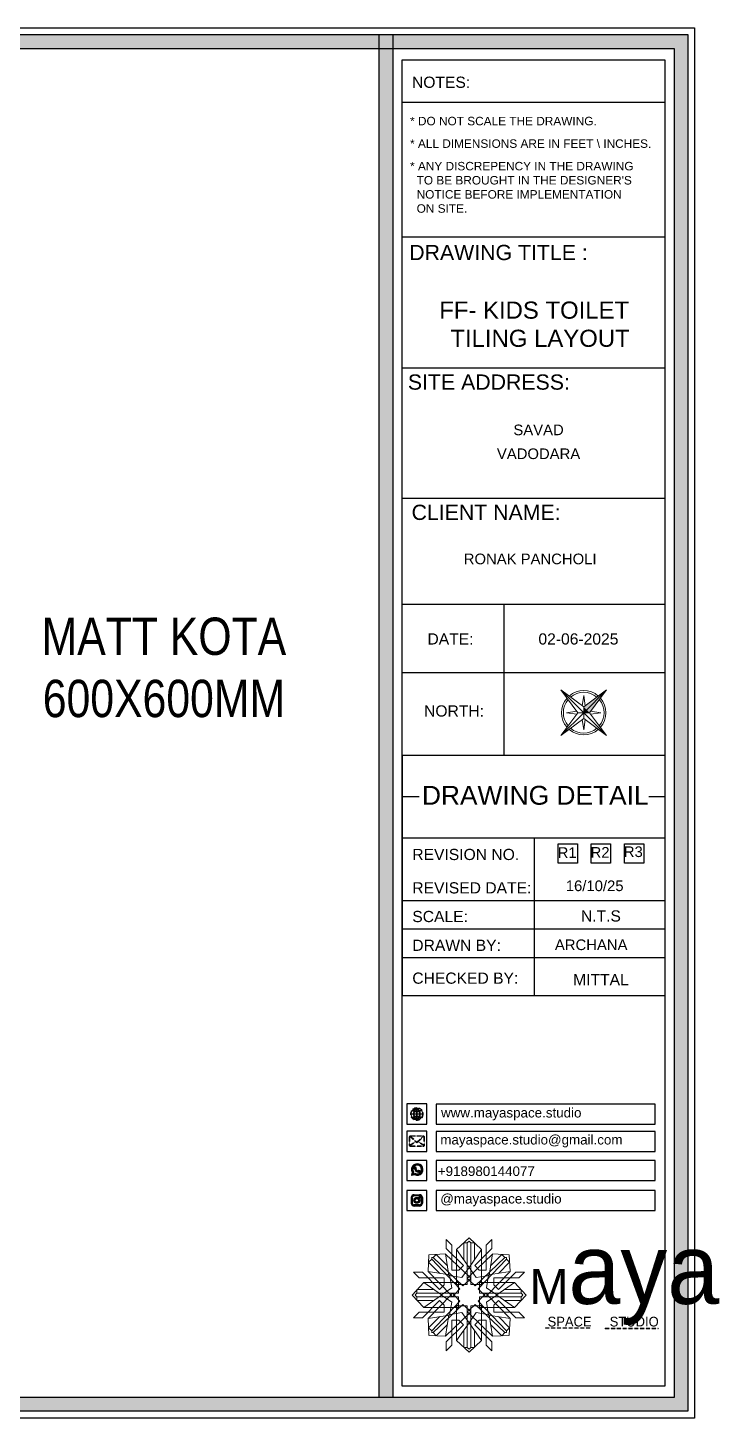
# Model space of a CAD drawing. Header units: millimetres. Extents: x 56222 to 3066687, y -650199 to -121287.
# Drawn here: x 156021.7 to 156095.8, y -180400.5 to -180251.5 of the extents above; entities that cross this region are included whole.
import ezdxf
from ezdxf.enums import TextEntityAlignment as Align

# ---------------------------------------------------------------- set-up
doc = ezdxf.new("R2010")
doc.units = ezdxf.units.MM
doc.header["$MEASUREMENT"] = 0
doc.linetypes.add('DASHEDX2', pattern=[1.5, 1, -0.5])
for name, color, linetype, lineweight in [('Dimension', 10, 'DASHEDX2', 20), ('FIRST FLOOR ( TEXT )', 7, 'Continuous', 9), ('NAME PLATE', 7, 'Continuous', 25), ('title block', 7, 'Continuous', 9)]:
    doc.layers.add(name, color=color, linetype=linetype, lineweight=lineweight)
doc.styles.add('Arial', font='arial.ttf')
doc.styles.add('KATHA', font='swissc.ttf')
doc.styles.get("Standard").update_dxf_attribs({"font": 'arial.ttf', "height": 6})

# ---------------------------------------------------------------- blocks, each defined once
blk = doc.blocks.new('FSFSF')
at = {"color": 42, "lineweight": 5, "true_color": 0xe0ac11}
for p, q in [((28600.03, 143.51), (28600.03, 140.16)), ((28602.15, 141.41), (28600.03, 143.51)), ((28602.15, 141.41), (28602.15, 131.95)), ((28603.86, 139.69), (28608.58, 144.08)), ((28607.9, 142.22), (28606.58, 142.22)), ((28606.58, 142.22), (28606.58, 135.84)), ((28607.9, 142.22), (28608.58, 142.85)), ((28607.9, 142.22), (28607.9, 126.58)), ((28613.31, 139.69), (28608.58, 144.08)), ((28609.27, 142.22), (28608.59, 142.85)), ((28609.27, 142.22), (28609.27, 126.58)), ((28609.27, 142.22), (28610.59, 142.22)), ((28610.59, 142.22), (28610.59, 135.84)), ((28615.02, 141.41), (28617.14, 143.51)), ((28615.02, 141.41), (28615.02, 131.95)), ((28617.14, 143.51), (28617.14, 140.16)), ((28593.19, 131.45), (28593.54, 137.71)), ((28593.39, 135), (28594.56, 136.12)), ((28599.8, 138.06), (28593.54, 137.71)), ((28595.12, 136.69), (28594.53, 136.69)), ((28594.56, 136.12), (28594.56, 136.71)), ((28605.17, 124.98), (28594.56, 136.12)), ((28596.24, 137.86), (28595.12, 136.69)), ((28606.27, 126.08), (28595.12, 136.69)), ((28596.24, 137.86), (28600.47, 133.65)), ((28601.03, 130), (28599.8, 138.06)), ((28599.8, 138.05), (28608.58, 129.56)), ((28606.47, 133.76), (28600.03, 140.16)), ((28603.86, 126.58), (28603.86, 139.69)), ((28603.86, 139.69), (28608.58, 133.02)), ((28613.31, 139.69), (28608.59, 133.02)), ((28617.37, 138.05), (28608.59, 129.56)), ((28610.7, 133.76), (28617.14, 140.16)), ((28610.9, 126.08), (28622.05, 136.69)), ((28612.02, 124.98), (28622.62, 136.12)), ((28613.31, 126.58), (28613.31, 139.69)), ((28616.14, 130), (28617.37, 138.06)), ((28620.93, 137.86), (28616.7, 133.65)), ((28617.37, 138.06), (28623.63, 137.71)), ((28620.93, 137.86), (28622.05, 136.69)), ((28622.05, 136.69), (28622.64, 136.69)), ((28622.62, 136.12), (28622.62, 136.71)), ((28623.8, 135), (28622.62, 136.12)), ((28624, 131.45), (28623.65, 137.71)), ((28587.73, 131.22), (28591.08, 131.22)), ((28589.84, 129.1), (28587.73, 131.22)), ((28597.49, 124.78), (28591.08, 131.22)), ((28593.19, 131.45), (28601.69, 122.67)), ((28601.25, 130.22), (28593.19, 131.45)), ((28593.39, 135), (28597.6, 130.78)), ((28604.75, 131.95), (28602.15, 131.95)), ((28606.47, 133.76), (28604.75, 131.95)), ((28605.86, 129.18), (28608.58, 133.02)), ((28611.31, 129.18), (28608.59, 133.02)), ((28610.7, 133.76), (28612.42, 131.95)), ((28612.42, 131.95), (28615.02, 131.95)), ((28623.99, 131.45), (28615.5, 122.67)), ((28615.94, 130.22), (28624, 131.45)), ((28623.8, 135), (28619.59, 130.78)), ((28619.7, 124.78), (28626.1, 131.22)), ((28629.45, 131.22), (28626.1, 131.22)), ((28627.34, 129.1), (28629.45, 131.22)), ((28591.56, 127.39), (28587.17, 122.66)), ((28589.84, 129.1), (28599.29, 129.1)), ((28604.66, 127.39), (28591.56, 127.39)), ((28591.56, 127.39), (28598.23, 122.67)), ((28597.49, 124.78), (28599.29, 126.5)), ((28602.07, 125.39), (28598.23, 122.67)), ((28599.29, 126.5), (28599.29, 129.1)), ((28605.86, 129.18), (28601.03, 130)), ((28602.07, 125.39), (28601.25, 130.22)), ((28603.68, 126.54), (28603.68, 127.39)), ((28604.66, 126.54), (28603.68, 126.54)), ((28604.71, 127.57), (28603.86, 127.57)), ((28607.9, 126.58), (28603.86, 126.58)), ((28604.66, 123.35), (28604.66, 127.39)), ((28604.7, 126.58), (28604.71, 127.57)), ((28606.27, 126.08), (28608.58, 128.27)), ((28607.9, 128.92), (28608.58, 129.56)), ((28607.9, 128.92), (28608.58, 128.27)), ((28609.27, 128.92), (28608.59, 129.56)), ((28609.27, 128.92), (28608.59, 128.27)), ((28610.9, 126.08), (28608.59, 128.27)), ((28609.27, 126.58), (28613.31, 126.58)), ((28611.31, 129.18), (28616.14, 130)), ((28612.46, 126.58), (28612.46, 127.57)), ((28612.46, 127.57), (28613.31, 127.57)), ((28612.52, 123.35), (28612.52, 127.39)), ((28612.52, 127.39), (28625.63, 127.39)), ((28612.52, 126.54), (28613.51, 126.54)), ((28613.51, 126.54), (28613.51, 127.39)), ((28615.12, 125.39), (28615.94, 130.22)), ((28615.12, 125.39), (28618.96, 122.67)), ((28627.34, 129.1), (28617.89, 129.1)), ((28617.89, 126.5), (28617.89, 129.1)), ((28619.7, 124.78), (28617.89, 126.5)), ((28625.63, 127.39), (28618.96, 122.67)), ((28625.63, 127.39), (28630.02, 122.66)), ((28591.56, 117.94), (28587.17, 122.66)), ((28589.03, 123.35), (28588.4, 122.67)), ((28589.03, 121.98), (28588.4, 122.65)), ((28589.03, 123.35), (28589.03, 124.67)), ((28589.03, 124.67), (28595.4, 124.67)), ((28589.03, 123.35), (28604.66, 123.35)), ((28589.03, 121.98), (28604.66, 121.98)), ((28589.03, 121.98), (28589.03, 120.66)), ((28589.03, 120.66), (28595.4, 120.66)), ((28597.49, 120.54), (28591.08, 114.11)), ((28591.56, 117.94), (28598.23, 122.65)), ((28593.19, 113.88), (28601.69, 122.65)), ((28605.17, 120.35), (28594.56, 109.2)), ((28597.49, 120.54), (28599.29, 118.83)), ((28602.07, 119.94), (28598.23, 122.65)), ((28602.33, 123.35), (28601.69, 122.67)), ((28602.33, 121.98), (28601.69, 122.65)), ((28602.33, 123.35), (28602.97, 122.67)), ((28602.33, 121.98), (28602.97, 122.65)), ((28605.17, 124.98), (28602.97, 122.67)), ((28605.17, 120.35), (28602.97, 122.65)), ((28604.66, 121.98), (28604.66, 117.94)), ((28612.02, 124.98), (28614.21, 122.67)), ((28612.02, 120.35), (28614.21, 122.65)), ((28612.02, 120.35), (28622.62, 109.2)), ((28628.16, 123.35), (28612.52, 123.35)), ((28612.52, 121.98), (28612.52, 117.94)), ((28628.16, 121.98), (28612.52, 121.98)), ((28614.85, 123.35), (28614.21, 122.67)), ((28614.85, 121.98), (28614.21, 122.65)), ((28614.85, 123.35), (28615.5, 122.67)), ((28614.85, 121.98), (28615.5, 122.65)), ((28615.12, 119.94), (28618.96, 122.65)), ((28623.99, 113.88), (28615.5, 122.65)), ((28619.7, 120.54), (28617.89, 118.83)), ((28625.63, 117.94), (28618.96, 122.65)), ((28619.7, 120.54), (28626.1, 114.11)), ((28628.16, 124.67), (28621.78, 124.67)), ((28628.16, 120.66), (28621.78, 120.66)), ((28625.63, 117.94), (28630.02, 122.66)), ((28628.16, 123.35), (28628.16, 124.67)), ((28628.16, 123.35), (28628.78, 122.67)), ((28628.16, 121.98), (28628.78, 122.65)), ((28628.16, 121.98), (28628.16, 120.66)), ((28589.84, 116.23), (28587.73, 114.11)), ((28589.84, 116.23), (28599.29, 116.23)), ((28604.66, 117.94), (28591.56, 117.94)), ((28601.25, 115.1), (28593.19, 113.87)), ((28606.27, 119.15), (28595.12, 108.54)), ((28599.29, 118.83), (28599.29, 116.23)), ((28599.8, 107.17), (28608.58, 115.67)), ((28601.03, 115.23), (28599.8, 107.17)), ((28605.86, 116.05), (28601.03, 115.23)), ((28602.07, 119.94), (28601.25, 115.1)), ((28604.66, 118.78), (28603.68, 118.78)), ((28603.68, 118.78), (28603.68, 117.94)), ((28607.9, 118.65), (28603.86, 118.65)), ((28603.86, 118.65), (28603.86, 105.54)), ((28604.71, 117.66), (28603.86, 117.66)), ((28604.7, 118.65), (28604.71, 117.66)), ((28605.86, 116.05), (28608.58, 112.21)), ((28606.27, 119.15), (28608.58, 116.96)), ((28607.9, 103.01), (28607.9, 118.65)), ((28607.9, 116.31), (28608.58, 116.96)), ((28607.9, 116.31), (28608.58, 115.67)), ((28610.9, 119.15), (28608.59, 116.96)), ((28609.27, 116.31), (28608.59, 116.96)), ((28609.27, 116.31), (28608.59, 115.67)), ((28611.31, 116.05), (28608.59, 112.21)), ((28617.37, 107.17), (28608.59, 115.67)), ((28609.27, 118.65), (28613.31, 118.65)), ((28609.27, 103.01), (28609.27, 118.65)), ((28610.9, 119.15), (28622.05, 108.54)), ((28611.31, 116.05), (28616.14, 115.23)), ((28612.46, 118.65), (28612.46, 117.66)), ((28612.46, 117.66), (28613.31, 117.66)), ((28612.52, 118.78), (28613.51, 118.78)), ((28612.52, 117.94), (28625.63, 117.94)), ((28613.31, 118.65), (28613.31, 105.54)), ((28613.51, 118.78), (28613.51, 117.94)), ((28615.12, 119.94), (28615.94, 115.1)), ((28615.94, 115.1), (28624, 113.87)), ((28616.14, 115.23), (28617.37, 107.17)), ((28617.89, 118.83), (28617.89, 116.23)), ((28627.34, 116.23), (28617.89, 116.23)), ((28627.34, 116.23), (28629.45, 114.11)), ((28587.73, 114.11), (28591.08, 114.11)), ((28593.19, 113.87), (28593.54, 107.62)), ((28593.39, 110.32), (28597.6, 114.55)), ((28593.39, 110.32), (28594.56, 109.2)), ((28596.24, 107.37), (28600.47, 111.58)), ((28606.47, 111.47), (28600.03, 105.07)), ((28602.15, 103.82), (28602.15, 113.27)), ((28604.75, 113.27), (28602.15, 113.27)), ((28603.86, 105.54), (28608.58, 112.21)), ((28606.47, 111.47), (28604.75, 113.27)), ((28613.31, 105.54), (28608.59, 112.21)), ((28610.7, 111.47), (28612.42, 113.27)), ((28610.7, 111.47), (28617.14, 105.07)), ((28612.42, 113.27), (28615.02, 113.27)), ((28615.02, 103.82), (28615.02, 113.27)), ((28620.93, 107.37), (28616.7, 111.58)), ((28623.8, 110.32), (28619.59, 114.55)), ((28623.8, 110.32), (28622.62, 109.2)), ((28624, 113.87), (28623.65, 107.62)), ((28629.45, 114.11), (28626.1, 114.11)), ((28599.8, 107.17), (28593.54, 107.52)), ((28595.12, 108.54), (28594.53, 108.54)), ((28594.56, 109.2), (28594.56, 108.61)), ((28596.24, 107.37), (28595.12, 108.54)), ((28600.03, 101.71), (28600.03, 105.07)), ((28603.86, 105.54), (28608.58, 101.15)), ((28606.58, 103.01), (28606.58, 109.38)), ((28613.31, 105.54), (28608.58, 101.15)), ((28610.59, 103.01), (28610.59, 109.38)), ((28617.14, 101.71), (28617.14, 105.07)), ((28617.37, 107.17), (28623.63, 107.52)), ((28620.93, 107.37), (28622.05, 108.54)), ((28622.05, 108.54), (28622.64, 108.54)), ((28622.62, 109.2), (28622.62, 108.61)), ((28602.15, 103.82), (28600.03, 101.71)), ((28607.9, 103.01), (28606.58, 103.01)), ((28607.9, 103.01), (28608.58, 102.38)), ((28609.27, 103.01), (28608.59, 102.38)), ((28609.27, 103.01), (28610.59, 103.01)), ((28615.02, 103.82), (28617.14, 101.71))]:
    blk.add_line(p, q, dxfattribs=at)
blk = doc.blocks.new('hgwg')
at = {"layer": 'Dimension', "true_color": 0xd39e00}
h = blk.add_hatch(color=42, dxfattribs=at)
h.dxf.hatch_style = 1
h.paths.add_polyline_path([(27505.71, 45.05), (27494.27, 45.05), (27494.27, 44.9), (27505.71, 44.9)])
h = blk.add_hatch(color=42, dxfattribs=at)
h.dxf.hatch_style = 1
h.paths.add_polyline_path([(27523.3, 44.9), (27509.68, 44.9), (27509.68, 44.75), (27523.3, 44.75)])
at = {"layer": 'Dimension', "color": 42, "true_color": 0xd39e00}
for p, q in [((27494.27, 45.05), (27505.71, 45.05)), ((27494.27, 44.9), (27494.27, 45.05)), ((27494.27, 44.9), (27505.71, 44.9)), ((27505.71, 45.05), (27505.71, 44.9)), ((27509.68, 44.9), (27523.3, 44.9)), ((27509.68, 44.9), (27509.68, 44.75)), ((27509.68, 44.75), (27523.3, 44.75)), ((27523.3, 44.75), (27523.3, 44.9))]:
    blk.add_line(p, q, dxfattribs=at)
at = {"layer": 'Dimension', "color": 42, "true_color": 0xd39e00, "attachment_point": 1}
for s, width, insert, char_height in [('{\\fCinzel|b0|i0|c0|p2;\\H1.5x;M\\fAmsterdam One|b0|i0|c0|p2;\\H2x;aya}', 85.3277, (27490.17, 69.17), 6), ('{\\fCinzel|b0|i0|c0|p2;SPACE     STUDIO}', 66.129, (27494.83, 47.86), 2.5)]:
    blk.add_mtext_dynamic_manual_height_columns(s, width=width, gutter_width=30, heights=[0], dxfattribs=dict(at, insert=insert, char_height=char_height))
blk = doc.blocks.new('QEGW4TG')
at = {"layer": 'Dimension', "true_color": 0x000000}
h = blk.add_hatch(color=18, dxfattribs=at)
h.dxf.hatch_style = 1
h.paths.add_polyline_path([(2.69, 1.93, 0.170513), (2.95, 1.97, 0.190337), (3.11, 2.18, 0.316231), (3.07, 2.28), (2.79, 2.37, 0.273721), (2.69, 2.34, 0.040749), (2.63, 2.27, -0.441282), (2.53, 2.25, -0.11828), (2.06, 2.64, -0.441282), (2.07, 2.74, 0.040749), (2.13, 2.81, 0.290083), (2.14, 2.92), (2.01, 3.18, 0.316231), (1.91, 3.2, 0.190337), (1.73, 3, 0.170513), (1.72, 2.74, 0.252784)], flags=0)
h.paths.add_polyline_path([(1.19, 1.98), (1.03, 1.3, 0.550912), (1.11, 1.23), (1.75, 1.39, 6.344125)])
h.paths.add_polyline_path([(1.81, 1.7), (1.4, 1.6), (1.5, 2.03, -9.071339)], flags=16)
h.paths.add_polyline_path([(3.11, 2.16, -0.17811), (2.95, 1.97, -0.170513), (2.69, 1.93, -0.252784), (1.72, 2.74, -0.170513), (1.73, 3, -0.17811), (1.89, 3.19, -0.370089), (2.01, 3.18), (2.14, 2.92, -0.307185), (2.13, 2.8, -0.041087), (2.06, 2.73, 0.321676), (2.05, 2.65, 0.126524), (2.55, 2.24, 0.312216), (2.62, 2.26, -0.041087), (2.68, 2.34, -0.290673), (2.79, 2.37), (3.07, 2.28, -0.370089)], flags=0)
h = blk.add_hatch(color=18, dxfattribs=at)
h.dxf.hatch_style = 1
h.paths.add_polyline_path([(2.79, 2.37, 0.273721), (2.69, 2.34, 0.040749), (2.63, 2.27, -0.441282), (2.53, 2.25, -0.11828), (2.06, 2.64, -0.441282), (2.07, 2.74, 0.040749), (2.13, 2.81, 0.290083), (2.14, 2.92), (2.01, 3.18, 0.316231), (1.91, 3.2, 0.190337), (1.73, 3, 0.170513), (1.72, 2.74, 0.252784), (2.69, 1.93, 0.170513), (2.95, 1.97, 0.190337), (3.11, 2.18, 0.316231), (3.07, 2.28)])
for p, q in [((1.19, 1.98), (1.03, 1.3)), ((1.1, 1.23), (1.75, 1.39)), ((1.5, 2.03), (1.4, 1.6)), ((1.4, 1.6), (1.81, 1.7)), ((2.01, 3.18), (2.14, 2.92)), ((3.07, 2.28), (2.8, 2.36))]:
    blk.add_line(p, q)
blk.add_lwpolyline([(0, 0), (4.68, 0), (4.68, 4.68), (0, 4.68)], close=True)
for centre, radius, start, end in [((2.39, 2.56), 1.34, 241.4727, 205.6422), ((2.39, 2.56), 1.04, 235.9962, 210.8333), ((1.09, 1.29), 0.0598, 164.8483, 282.1458), ((2.09, 2.87), 0.39, 159.7007, 198.4072), ((2.96, 3.23), 1.33, 201.4218, 258.1669), ((2.07, 2.87), 0.364, 118.9685, 159.3648), ((1.94, 3.12), 0.0896, 41.8985, 123.1344), ((2.11, 2.68), 0.066, 135.9932, 224.8892), ((1.67, 3.16), 0.586, 312.4617, 321.8728), ((3.12, 3.42), 1.31, 216.5455, 243.5279), ((2.05, 2.87), 0.104, 320.3924, 28.6971), ((2.57, 2.3), 0.066, 234.2482, 323.1441), ((3.11, 1.94), 0.586, 137.2645, 146.6756), ((2.76, 2.27), 0.104, 70.4402, 138.745), ((2.75, 2.31), 0.39, 260.7301, 299.4366), ((2.76, 2.29), 0.364, 299.7725, 340.1688), ((3.03, 2.2), 0.0896, 336.0029, 57.2388)]:
    blk.add_arc(centre, radius, start, end)
blk = doc.blocks.new('ASGERG')
at = {"layer": 'Dimension', "true_color": 0x000000}
h = blk.add_hatch(color=18, dxfattribs=at)
h.dxf.hatch_style = 1
h.paths.add_polyline_path([(0.99, 1.7, 0.353872), (1.69, 1.03), (2.96, 1.03, 0.353872), (3.66, 1.7), (3.66, 2.99, 0.353872), (2.96, 3.67), (1.69, 3.67, 0.353872), (0.99, 2.99)])
h.paths.add_polyline_path([(1.27, 2.97, -0.353872), (1.72, 3.4), (2.94, 3.4, -0.353872), (3.38, 2.97), (3.38, 1.72, -0.353872), (2.94, 1.3), (1.72, 1.3, -0.353872), (1.27, 1.72)], flags=16)
h.paths.add_polyline_path([(3.02, 2.35, -1), (1.64, 2.35, -1)], flags=0)
h.paths.add_polyline_path([(2.74, 2.35, -1), (1.92, 2.35, -1)], flags=0)
h.paths.add_polyline_path([(2.86, 3.02, -1), (3.19, 3.02, -1)], flags=0)
h.paths.add_polyline_path([(1.64, 2.35, 1), (3.02, 2.35, 1)], flags=0)
h = blk.add_hatch(color=18, dxfattribs=at)
h.dxf.hatch_style = 1
h.paths.add_polyline_path([(1.64, 2.35, 1), (3.02, 2.35, 1)])
h.paths.add_polyline_path([(2.74, 2.35, -1), (1.92, 2.35, -1)], flags=16)
h = blk.add_hatch(color=18, dxfattribs=at)
h.dxf.hatch_style = 1
h.paths.add_polyline_path([(3.19, 3.02, 1), (2.86, 3.02, 1)])
for p, q in [((1.69, 3.67), (2.96, 3.67)), ((2.94, 3.4), (1.72, 3.4)), ((0.99, 2.99), (0.99, 1.7)), ((1.27, 2.97), (1.27, 1.72)), ((1.69, 1.03), (2.96, 1.03)), ((2.94, 1.3), (1.72, 1.3)), ((3.38, 2.97), (3.38, 1.72)), ((3.66, 2.99), (3.66, 1.7))]:
    blk.add_line(p, q)
blk.add_lwpolyline([(0, 0), (4.68, 0), (4.68, 4.68), (0, 4.68)], close=True)
for centre, radius in [((2.33, 2.35), 0.694), ((2.33, 2.35), 0.414), ((3.02, 3.02), 0.168)]:
    blk.add_circle(centre, radius)
for centre, radius, start, end in [((1.76, 2.89), 0.778, 94.8631, 172.8127), ((1.76, 2.91), 0.491, 94.8631, 172.8127), ((2.9, 2.91), 0.491, 7.1873, 85.1369), ((2.89, 2.89), 0.778, 7.1873, 85.1369), ((1.76, 1.8), 0.778, 187.1873, 265.1369), ((1.76, 1.78), 0.491, 187.1873, 265.1369), ((2.9, 1.78), 0.491, 274.8631, 352.8127), ((2.89, 1.8), 0.778, 274.8631, 352.8127)]:
    blk.add_arc(centre, radius, start, end)
blk = doc.blocks.new('ETYETE')
at = {"layer": 'Dimension', "true_color": 0x000000}
h = blk.add_hatch(color=18, dxfattribs=at)
h.dxf.hatch_style = 1
h.paths.add_polyline_path([(3.76, 1.14, 0.414214), (4.12, 1.5), (4.12, 3.29, 0.414214), (3.76, 3.65), (0.92, 3.65, 0.414214), (0.56, 3.29), (0.56, 1.5, 0.414214), (0.92, 1.14)])
h.paths.add_polyline_path([(2.61, 2.22), (3.92, 1.34, -0.198912), (3.76, 1.28), (0.92, 1.28, -0.198912), (0.76, 1.34), (2.08, 2.22), (2.34, 1.98)], flags=16)
h.paths.add_polyline_path([(2.34, 2.16), (0.89, 3.51, -0.028783), (0.92, 3.52), (3.76, 3.52, -0.028783), (3.79, 3.51)], flags=16)
h.paths.add_polyline_path([(2.71, 2.32), (3.92, 3.45, -0.202482), (3.99, 3.29), (3.99, 1.5, -0.043076), (3.98, 1.46)], flags=16)
h.paths.add_polyline_path([(1.98, 2.32), (0.7, 1.46, -0.043076), (0.7, 1.5), (0.7, 3.29, -0.202482), (0.76, 3.45)], flags=16)
blk.add_lwpolyline([(0, 0), (4.68, 0), (4.68, 4.68), (0, 4.68)], close=True)
at = {"layer": 'Dimension', "color": 18, "true_color": 0x000000}
for p, q in [((0.56, 3.29), (0.56, 1.5)), ((0.7, 3.29), (0.7, 1.5)), ((0.76, 3.45), (1.98, 2.32)), ((0.89, 3.51), (2.34, 2.16)), ((0.92, 3.65), (3.76, 3.65)), ((0.92, 3.52), (3.76, 3.52)), ((2.34, 2.16), (3.79, 3.51)), ((2.71, 2.32), (3.92, 3.45)), ((3.99, 3.29), (3.99, 1.5)), ((4.12, 3.29), (4.12, 1.5)), ((0.7, 1.46), (1.98, 2.32)), ((0.76, 1.34), (2.08, 2.22)), ((0.92, 1.28), (3.76, 1.28)), ((0.92, 1.14), (3.76, 1.14)), ((2.08, 2.22), (2.34, 1.98)), ((2.34, 1.98), (2.61, 2.22)), ((3.92, 1.34), (2.61, 2.22)), ((3.98, 1.46), (2.71, 2.32))]:
    blk.add_line(p, q, dxfattribs=at)
for centre, radius, start, end in [((0.92, 3.29), 0.358, 90, 180), ((0.92, 3.29), 0.224, 134.2136, 180), ((0.92, 3.29), 0.224, 90, 96.5948), ((3.76, 3.29), 0.358, 0, 90), ((3.76, 3.29), 0.224, 83.4052, 90), ((3.76, 3.29), 0.224, 0, 45.7864), ((0.92, 1.5), 0.358, 180, 270), ((0.92, 1.5), 0.224, 180, 189.8662), ((0.92, 1.5), 0.224, 225, 270), ((3.76, 1.5), 0.358, 270, 0), ((3.76, 1.5), 0.224, 270, 315), ((3.76, 1.5), 0.224, 350.1338, 0)]:
    blk.add_arc(centre, radius, start, end, dxfattribs=at)
blk = doc.blocks.new('DTGWEGEARG')
at = {"layer": 'Dimension', "true_color": 0x000000}
h = blk.add_hatch(color=18, dxfattribs=at)
h.dxf.hatch_style = 1
h.paths.add_polyline_path([(3.83, 2.34, 1), (0.85, 2.34, 1)])
h.paths.add_polyline_path([(2.51, 1.01, 0.105795), (2.96, 1.58, -0.055205), (3.3, 1.41, -0.169822)], flags=16)
h.paths.add_polyline_path([(2.41, 1.12), (2.41, 1.69, -0.058279), (2.81, 1.63, -0.103353)], flags=16)
h.paths.add_polyline_path([(2.26, 1.13, -0.101741), (1.87, 1.63, -0.057171), (2.26, 1.69)], flags=16)
h.paths.add_polyline_path([(2.17, 1.01, -0.169822), (1.38, 1.41, -0.055205), (1.72, 1.58, 0.105795)], flags=16)
h.paths.add_polyline_path([(3.02, 1.72, 0.081336), (3.13, 2.27), (3.68, 2.27, -0.152069), (3.4, 1.52, 0.05687)], flags=16)
h.paths.add_polyline_path([(2.87, 1.77, 0.061945), (2.41, 1.84), (2.41, 2.27), (2.98, 2.27, -0.081344)], flags=16)
h.paths.add_polyline_path([(2.26, 1.84, 0.060923), (1.8, 1.77, -0.081344), (1.7, 2.27), (2.26, 2.27)], flags=16)
h.paths.add_polyline_path([(1.66, 1.72, 0.05687), (1.28, 1.52, -0.152069), (1, 2.27), (1.55, 2.27, 0.081336)], flags=16)
h.paths.add_polyline_path([(2.41, 2.42), (2.41, 2.83, 0.061945), (2.87, 2.91, -0.080009), (2.98, 2.42)], flags=16)
h.paths.add_polyline_path([(3.13, 2.42, 0.080116), (3.02, 2.96, 0.05687), (3.4, 3.16, 0.028258), (3.3, 3.27, -0.055205), (2.96, 3.1, 0.105795), (2.51, 3.67, -0.36029), (3.68, 2.42)], flags=16)
h.paths.add_polyline_path([(2.26, 2.42), (1.7, 2.42, -0.080009), (1.8, 2.91, 0.060923), (2.26, 2.84)], flags=16)
h.paths.add_polyline_path([(1.55, 2.42), (1, 2.42, -0.150466), (1.28, 3.16, 0.05687), (1.66, 2.96, 0.080116)], flags=16)
h.paths.add_polyline_path([(2.41, 2.98), (2.41, 3.56, -0.103353), (2.81, 3.05, -0.058279)], flags=16)
h.paths.add_polyline_path([(2.26, 2.99, -0.057171), (1.87, 3.05, -0.101741), (2.26, 3.55)], flags=16)
h.paths.add_polyline_path([(1.72, 3.1, -0.055205), (1.38, 3.27, -0.169822), (2.17, 3.67, 0.105795)], flags=16)
blk.add_lwpolyline([(0, 0), (4.68, 0), (4.68, 4.68), (0, 4.68)], close=True)
at = {"layer": 'Dimension', "color": 18, "true_color": 0x000000}
for p, q in [((2.26, 3.55), (2.26, 2.99)), ((2.41, 3.56), (2.41, 2.98)), ((1, 2.42), (1.55, 2.42)), ((1, 2.27), (1.55, 2.27)), ((1.7, 2.42), (2.26, 2.42)), ((1.7, 2.27), (2.26, 2.27)), ((2.26, 2.84), (2.26, 2.42)), ((2.26, 2.27), (2.26, 1.84)), ((2.26, 1.69), (2.26, 1.13)), ((2.41, 2.83), (2.41, 2.42)), ((2.41, 2.42), (2.98, 2.42)), ((2.41, 2.27), (2.98, 2.27)), ((2.41, 2.27), (2.41, 1.84)), ((2.41, 1.69), (2.41, 1.12)), ((3.13, 2.42), (3.68, 2.42)), ((3.13, 2.27), (3.68, 2.27))]:
    blk.add_line(p, q, dxfattribs=at)
blk.add_circle((2.34, 2.34), 1.49, dxfattribs=at)
for centre, radius, start, end in [((2.34, 2.34), 1.34, 97.3549, 135.9073), ((2.34, 4.74), 1.75, 236.7417, 249.3811), ((3.28, 2.34), 1.73, 129.9301, 154.0867), ((3.28, 2.34), 1.58, 130.1073, 153.3446), ((1.4, 2.34), 1.58, 26.6554, 50.2584), ((2.34, 2.34), 1.34, 3.3907, 82.6451), ((1.4, 2.34), 1.73, 25.9133, 50.0699), ((2.34, 4.74), 1.75, 290.6189, 303.2583), ((2.34, 2.34), 1.34, 142.3819, 176.6093), ((2.34, 2.34), 1.34, 183.0315, 217.6181), ((2.34, 4.74), 1.9, 236.1399, 249.1595), ((2.34, -0.06), 1.9, 110.8405, 123.8601), ((2.34, -0.06), 1.75, 110.6189, 123.2583), ((2.34, 2.34), 1.34, 224.0927, 262.6451), ((3.28, 2.34), 1.73, 159.0567, 177.3789), ((3.28, 2.34), 1.73, 182.3435, 200.9433), ((3.28, 2.34), 1.58, 158.8325, 177.1302), ((3.28, 2.34), 1.58, 182.5658, 201.1675), ((3.28, 2.34), 1.73, 205.9133, 230.0699), ((2.34, 4.74), 1.9, 253.6799, 267.6253), ((2.34, -0.06), 1.9, 92.3747, 106.3201), ((2.34, 4.74), 1.75, 254.3336, 267.422), ((2.34, -0.06), 1.75, 92.578, 105.6664), ((3.28, 2.34), 1.58, 206.6554, 229.8927), ((2.34, 4.74), 1.75, 272.3248, 285.6664), ((2.34, 4.74), 1.9, 272.1415, 286.3201), ((2.34, -0.06), 1.9, 73.6799, 87.8585), ((2.34, -0.06), 1.75, 74.3336, 87.6752), ((1.4, 2.34), 1.58, 309.7416, 333.3446), ((1.4, 2.34), 1.73, 309.9301, 334.0867), ((2.34, 2.34), 1.34, 277.3549, 315.9073), ((1.4, 2.34), 1.58, 2.8698, 21.1675), ((1.4, 2.34), 1.58, 338.8325, 357.4342), ((2.34, -0.06), 1.75, 56.7417, 69.3811), ((2.34, 4.74), 1.9, 290.8405, 303.8601), ((1.4, 2.34), 1.73, 2.6211, 20.9433), ((1.4, 2.34), 1.73, 339.0567, 357.6565), ((2.34, -0.06), 1.9, 56.1399, 69.1595), ((2.34, 2.34), 1.34, 322.3819, 356.9685)]:
    blk.add_arc(centre, radius, start, end, dxfattribs=at)
blk = doc.blocks.new('4t')
at = {"transparency": 33554607}
h = blk.add_hatch(color=1, dxfattribs=at)
h.dxf.hatch_style = 1
h.paths.add_polyline_path([(45531.33, -35822.29), (45529.23, -35821.83), (45528.09, -35837.01)])
h = blk.add_hatch(color=1, dxfattribs=at)
h.dxf.hatch_style = 1
h.paths.add_polyline_path([(45533.44, -35822.75), (45531.33, -35822.29), (45528.09, -35837.01)])
h = blk.add_hatch(color=1, dxfattribs=at)
h.dxf.hatch_style = 1
h.paths.add_polyline_path([(45531.8, -35820.19), (45529.23, -35821.83), (45531.33, -35822.29)])
h = blk.add_hatch(color=1, dxfattribs=at)
h.dxf.hatch_style = 1
h.paths.add_polyline_path([(45531.8, -35820.19), (45531.33, -35822.29), (45533.44, -35822.75)])
at = {"layer": 'title block', "color": 7, "lineweight": 9}
for p, q in [((45535.51, -35803.37), (45530.16, -35817.62)), ((45535.51, -35803.37), (45531.8, -35820.19)), ((45534.36, -35818.55), (45535.51, -35803.37)), ((45530.5, -35816.7), (45526.88, -35812.49)), ((45526.88, -35812.49), (45529.18, -35817.55)), ((45539.5, -35815.27), (45534.44, -35817.57)), ((45535.28, -35818.89), (45539.5, -35815.27)), ((45530.16, -35817.62), (45514.98, -35816.48)), ((45514.98, -35816.48), (45529.23, -35821.83)), ((45514.98, -35816.48), (45531.8, -35820.19)), ((45528.31, -35821.48), (45524.1, -35825.11)), ((45524.1, -35825.11), (45529.16, -35822.81)), ((45531.8, -35820.19), (45528.09, -35837.01)), ((45529.23, -35821.83), (45528.09, -35837.01)), ((45528.09, -35837.01), (45533.44, -35822.75)), ((45531.8, -35820.19), (45529.23, -35821.83)), ((45531.8, -35820.19), (45530.16, -35817.62)), ((45534.36, -35818.55), (45531.8, -35820.19)), ((45533.44, -35822.75), (45531.8, -35820.19)), ((45531.8, -35820.19), (45548.62, -35823.9)), ((45533.44, -35822.75), (45548.62, -35823.9)), ((45548.62, -35823.9), (45534.36, -35818.55)), ((45536.71, -35827.89), (45534.42, -35822.83)), ((45533.09, -35823.67), (45536.71, -35827.89))]:
    blk.add_line(p, q, dxfattribs=at)
for radius, start, end in [(11.79, 81.35997, 163.76651), (10.83, 82.42855, 162.69793), (10.83, 352.42855, 72.69793), (11.79, 351.35997, 73.76651), (11.79, 171.35997, 253.76651), (10.83, 172.42855, 252.69793), (11.79, 261.35997, 343.76651), (10.83, 262.42855, 342.69793)]:
    blk.add_arc((45531.8, -35820.19), radius, start, end, dxfattribs=at)

msp = doc.modelspace()

# ---------------------------------------------------------------- hatches: boundary and pattern name
at = {"layer": 'NAME PLATE', "true_color": 0xd39e00}
h = msp.add_hatch(color=42, dxfattribs=at)
h.paths.add_polyline_path([(155882.832, -180399.766), (156092.43, -180399.766), (156092.43, -180252.235), (155882.832, -180252.235)])
h.paths.add_polyline_path([(155884.303, -180398.295), (156090.959, -180398.295), (156090.959, -180253.706), (155884.303, -180253.706)], flags=16)
msp.add_hatch(color=42, dxfattribs=at).paths.add_polyline_path([(156059.332, -180398.295), (156060.803, -180398.295), (156060.803, -180252.235), (156059.332, -180252.235)])

# ---------------------------------------------------------------- linework, layer by layer
at = {"layer": 'NAME PLATE', "color": 42, "true_color": 0xd39e00}
for p, q in [((156089.963, -180259.495), (156061.799, -180259.495)), ((156089.963, -180273.92), (156061.799, -180273.92)), ((156089.963, -180287.966), (156061.799, -180287.966)), ((156089.963, -180301.926), (156061.799, -180301.926)), ((156089.963, -180313.301), (156061.799, -180313.301)), ((156072.696, -180313.301), (156072.696, -180329.469)), ((156089.963, -180320.619), (156061.799, -180320.619)), ((156089.963, -180329.469), (156061.799, -180329.469)), ((156061.799, -180329.469), (156061.799, -180355.212)), ((156089.963, -180329.469), (156089.963, -180355.212)), ((156061.799, -180333.882), (156063.621, -180333.882)), ((156088.26, -180333.882), (156089.963, -180333.882)), ((156061.799, -180338.295), (156089.963, -180338.295)), ((156076.01, -180355.212), (156076.01, -180338.295)), ((156089.963, -180345.062), (156061.799, -180345.062)), ((156089.963, -180348.109), (156061.799, -180348.109)), ((156089.963, -180351.157), (156061.799, -180351.157)), ((156061.799, -180355.212), (156089.963, -180355.212))]:
    msp.add_line(p, q, dxfattribs=at)
for points in [[(155882.097, -180251.5), (156093.165, -180251.5), (156093.165, -180400.501), (155882.097, -180400.501)], [(155882.832, -180252.235), (156092.43, -180252.235), (156092.43, -180399.766), (155882.832, -180399.766)], [(156059.332, -180398.295), (156059.332, -180252.235), (156060.803, -180252.235), (156060.803, -180398.295)], [(155884.303, -180253.706), (156090.959, -180253.706), (156090.959, -180398.295), (155884.303, -180398.295)], [(156061.799, -180397.084), (156061.799, -180254.917), (156089.963, -180254.917), (156089.963, -180397.084)], [(156078.525, -180338.95), (156080.599, -180338.95), (156080.599, -180341.024), (156078.525, -180341.024)], [(156082.078, -180338.95), (156084.152, -180338.95), (156084.152, -180341.024), (156082.078, -180341.024)], [(156085.631, -180338.95), (156087.705, -180338.95), (156087.705, -180341.024), (156085.631, -180341.024)]]:
    msp.add_lwpolyline(points, close=True, dxfattribs=at)
at = {"layer": 'NAME PLATE', "color": 18, "true_color": 0x000000}
for points in [[(156065.445, -180368.978), (156088.931, -180368.978), (156088.931, -180366.831), (156065.445, -180366.831)], [(156065.445, -180371.907), (156088.931, -180371.907), (156088.931, -180369.761), (156065.445, -180369.761)], [(156065.456, -180375.032), (156088.931, -180375.032), (156088.931, -180372.886), (156065.456, -180372.886)], [(156065.445, -180378.232), (156088.931, -180378.232), (156088.931, -180376.086), (156065.445, -180376.086)]]:
    msp.add_lwpolyline(points, close=True, dxfattribs=at)

# ---------------------------------------------------------------- block references
at = {"layer": 'NAME PLATE', "xscale": 0.2017304465603159, "yscale": 0.2017304465603159, "zscale": 0.2017304465603159, "rotation": 147.4367586490667}
msp.add_blockref('4t', (159933.231, -191358.7), dxfattribs=at)
at = {"layer": 'NAME PLATE', "color": 42, "true_color": 0xd39e00}
for name, p, xscale, yscale, zscale in [('DTGWEGEARG', (156062.307, -180368.978), 0.4588543733001965, 0.4588543733001965, 0.4588543733001965), ('ETYETE', (156062.307, -180371.907), 0.4588543733001965, 0.4588543733001965, 0.4588543733001965), ('QEGW4TG', (156062.318, -180375.032), 0.4588543733001965, 0.4588543733001965, 0.4588543733001965), ('ASGERG', (156062.307, -180378.232), 0.4588543733001965, 0.4588543733001965, 0.4588543733001965), ('FSFSF', (147902.176, -180422.316), 0.2854667291963951, 0.2854667291963951, 0.2854667291963951), ('hgwg', (144623.233, -180409.57), 0.4165933720495024, 0.4165933720495024, 0.4165933720495024)]:
    msp.add_blockref(name, p, dxfattribs=dict(at, xscale=xscale, yscale=yscale, zscale=zscale))

# ---------------------------------------------------------------- texts
at = {"layer": 'FIRST FLOOR ( TEXT )', "color": 1, "insert": (156036.256, -180320.067), "char_height": 4, "attachment_point": 5, "style": 'KATHA'}
msp.add_mtext('MATT KOTA \\P600X600MM', dxfattribs=at)
at = {"layer": 'NAME PLATE', "style": 'Arial'}
for s, height, p in [('NOTES:', 1.2005, (156065.977, -180257.933)), ('DRAWING TITLE : ', 1.6339, (156072.451, -180276.394)), ('FF- KIDS TOILET', 1.83466, (156075.96, -180282.672)), ('TILING LAYOUT', 1.83466, (156076.584, -180285.689)), ('SITE ADDRESS:', 1.6339, (156071.1, -180290.281)), (' SAVAD ', 1.1398, (156076.428, -180295.159)), ('VADODARA', 1.1398, (156076.428, -180297.717)), ('CLIENT NAME:', 1.6339, (156070.802, -180304.241)), ('RONAK PANCHOLI    ', 1.13982, (156076.412, -180308.988)), ('DATE:', 1.2005, (156066.984, -180317.593)), ('02-06-2025', 1.2005, (156080.703, -180317.593)), ('NORTH:', 1.2005, (156067.367, -180325.311)), ('DRAWING DETAIL', 2.02003, (156076.076, -180334.758)), ('REVISION NO.', 1.20051, (156068.621, -180340.688)), ('REVISED DATE: ', 1.20051, (156069.507, -180344.267)), ('16/10/25', 1.1398, (156082.445, -180344.018)), ('SCALE:', 1.2005, (156065.873, -180347.338)), ('DRAWN BY:', 1.2005, (156067.642, -180350.423)), ('ARCHANA', 1.1398, (156082.072, -180350.337)), ('CHECKED BY:', 1.20051, (156068.575, -180353.945)), ('MITTAL', 1.2005, (156083.115, -180354.104))]:
    msp.add_text(s, height=height, dxfattribs=at).set_placement(p, align=Align.CENTER)
for s, insert, char_height, width, attachment_point in [('* DO NOT SCALE THE DRAWING.', (156062.651, -180261.041, 0), 0.90798, 35.08015, 1), ('* ALL DIMENSIONS ARE IN FEET \\\\ INCHES.', (156062.651, -180263.455, 0), 0.90798, 35.08015, 1), ("* ANY DISCREPENCY IN THE DRAWING \\P  TO BE BROUGHT IN THE DESIGNER'S\\P  NOTICE BEFORE IMPLEMENTATION \\P  ON SITE.", (156062.651, -180265.87, 0), 0.90798, 35.08015, 1), ('R1', (156079.495, -180339.321, 0), 1.1398, 1.56826, 2), ('R2', (156083.025, -180339.296, 0), 1.1398, 1.56826, 2), ('R3', (156086.589, -180339.226, 0), 1.1398, 1.56826, 2), ('N.T.S', (156083.115, -180346.077, 0), 1.2005, 2.34308, 2)]:
    msp.add_mtext(s, dxfattribs=dict(at, insert=insert, char_height=char_height, width=width, attachment_point=attachment_point))
at = {"layer": 'NAME PLATE', "color": 18, "true_color": 0x000000, "char_height": 1.02598, "attachment_point": 1}
for s, width, gutter_width, insert in [('www.mayaspace.studio', 16.10121, 13.468, (156065.975, -180367.25, 0)), ('mayaspace.studio@gmail.com', 10.04505, 8.402, (156065.893, -180370.145, 0)), ('+918980144077', 39.171, 8.402, (156065.628, -180373.52, 0)), ('@mayaspace.studio', 10.04505, 8.402, (156065.893, -180376.469, 0))]:
    msp.add_mtext_dynamic_manual_height_columns(s, width=width, gutter_width=gutter_width, heights=[0], dxfattribs=dict(at, insert=insert))

doc.saveas('drawing.dxf')
